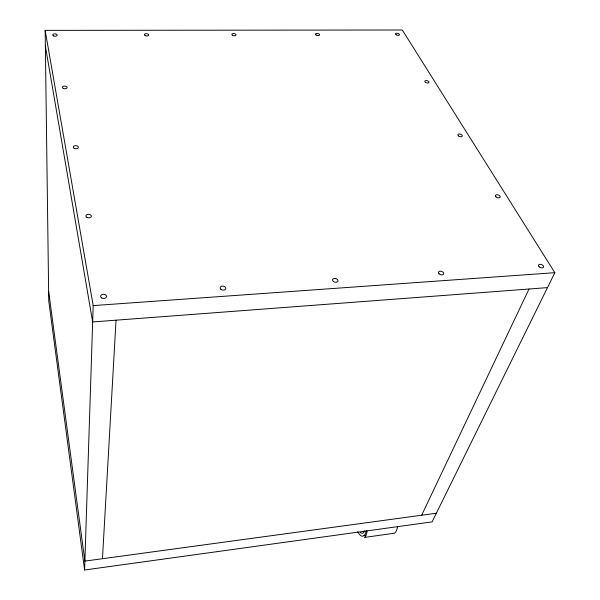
<?xml version="1.0" encoding="UTF-8"?>
<svg xmlns="http://www.w3.org/2000/svg" width="600" height="600" viewBox="0 0 600 600"><rect width="100%" height="100%" fill="white"/><g stroke="black" fill="none" stroke-linecap="round" stroke-linejoin="round"><path stroke-width="0.9" d="M84.6 570L93.195 305.603L45.157 30.367L402.278 30L554.842 272.685L432.09 521.88L84.6 570L48.765 301.103L45.157 30.367M102.458 558.713L116.047 320.183M421.665 515.227L529.013 289.02M364.08 535.53L365.865 535.283M436.357 513.225L84.892 561.105L48.63 291.322M547.485 287.625L92.662 321.945L45.36 45.99M93.195 305.603L554.842 272.685M397.507 526.89A21.195 7.643 80.7 0 1 394.65 533.183L364.522 537.405A21.36 7.103 81.1 0 0 367.147 531.097M366.337 530.46A19.418 6.457 81.1 0 1 357.72 531.803M364.62 530.85A16.508 5.49 81.1 0 1 360.255 532.515M232.433 35.213A2.115 1.087 9 0 0 235.98 35.197A2.115 1.087 9 0 0 233.505 33.517A2.115 1.087 9 0 0 232.433 35.213M63.203 88.38A2.407 1.335 3.5 0 0 67.08 87.713A2.407 1.335 3.5 0 0 63.847 86.123A2.407 1.335 3.5 0 0 63.203 88.38M458.295 135.795A2.31 1.252 16.5 0 0 462.143 136.297A2.31 1.252 16.5 0 0 459.795 134.047A2.31 1.252 16.5 0 0 458.295 135.795M539.077 266.745A2.7 1.612 21.8 0 0 543.465 267.278A2.7 1.612 21.8 0 0 540.555 264.345A2.7 1.612 21.8 0 0 539.077 266.745M425.565 82.425A2.16 1.11 14.7 0 0 428.978 82.373A2.16 1.11 14.7 0 0 426.15 80.588A2.16 1.11 14.7 0 0 425.565 82.425M438.99 273.683A2.73 1.732 19 0 0 443.535 274.222A2.73 1.732 19 0 0 440.812 271.192A2.73 1.732 19 0 0 438.99 273.683M333.405 281.468A2.782 1.86 14.9 0 0 337.928 281.153A2.782 1.86 14.9 0 0 334.47 278.415A2.782 1.86 14.9 0 0 333.405 281.468M220.86 289.282A2.857 1.98 9.3 0 0 225.66 288.938A2.857 1.98 9.3 0 0 222.345 286.11A2.857 1.98 9.3 0 0 220.86 289.282M495.923 196.8A2.482 1.417 18.8 0 0 500.025 197.31A2.482 1.417 18.8 0 0 497.423 194.752A2.482 1.417 18.8 0 0 495.923 196.8M74.227 148.335A2.565 1.53 3.2 0 0 78.36 147.51A2.565 1.53 3.2 0 0 74.887 145.733A2.565 1.53 3.2 0 0 74.227 148.335M396.188 34.822A2.032 0.99 13.4 0 0 399.428 34.815A2.032 0.99 13.4 0 0 396.81 33.21A2.032 0.99 13.4 0 0 396.188 34.822M101.752 297.983A2.978 2.093 2.6 0 0 106.507 296.7A2.978 2.093 2.6 0 0 102.42 294.405A2.978 2.093 2.6 0 0 101.752 297.983M316.125 35.01A2.07 1.042 11.3 0 0 319.515 35.002A2.07 1.042 11.3 0 0 316.965 33.36A2.07 1.042 11.3 0 0 316.125 35.01M145.275 35.655A2.183 1.133 6.4 0 0 148.703 35.13A2.183 1.133 6.4 0 0 145.65 33.727A2.183 1.133 6.4 0 0 145.275 35.655M53.543 35.88A2.257 1.17 3.8 0 0 57.203 35.34A2.257 1.17 3.8 0 0 54.18 33.907A2.257 1.17 3.8 0 0 53.543 35.88M86.94 217.44A2.76 1.778 2.9 0 0 91.365 216.42A2.76 1.778 2.9 0 0 87.6 214.41A2.76 1.778 2.9 0 0 86.94 217.44"/></g></svg>
